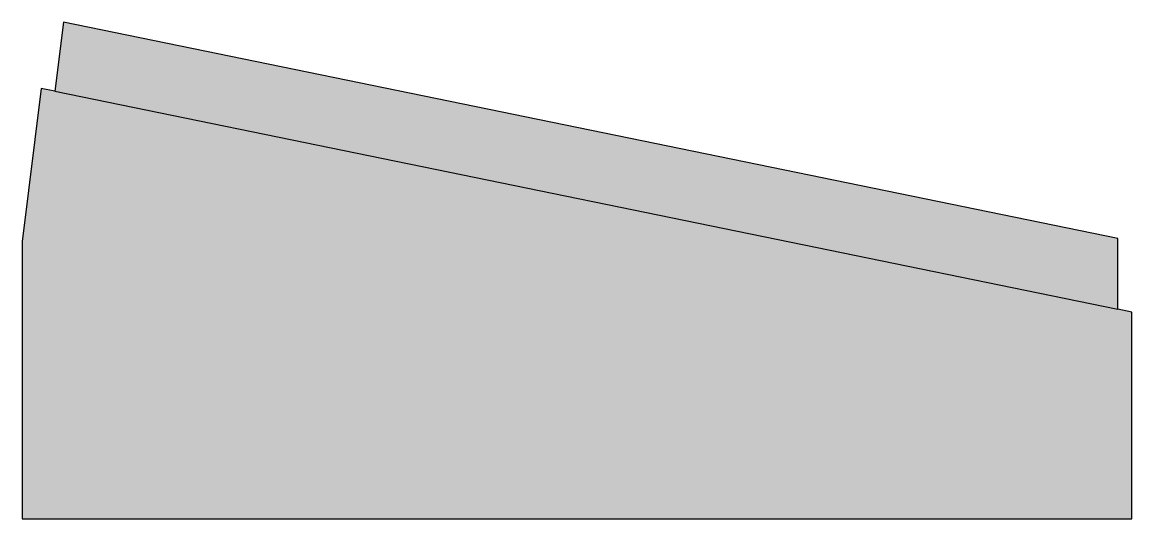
# Model space of a CAD drawing. Header units: metres. Extents: x 0 to 0.4, y 0 to 0.179.
import ezdxf

# ---------------------------------------------------------------- set-up
doc = ezdxf.new("R2010")
doc.units = ezdxf.units.M

msp = doc.modelspace()

# ---------------------------------------------------------------- hatches: boundary and pattern name
msp.add_hatch(color=254).paths.add_polyline_path([(0, 0.1), (0, 0), (0.4, 0), (0.4, 0.07448), (0.395, 0.07551), (0.395, 0.10103), (0.01491, 0.17899), (0.0118, 0.15411), (0.00689, 0.15512)])

# ---------------------------------------------------------------- linework, layer by layer
msp.add_line((0.0118, 0.15411), (0.395, 0.07551))
at = {"flags": 128}
msp.add_lwpolyline([(0, 0.1), (0, 0), (0.4, 0), (0.4, 0.07448), (0.395, 0.07551), (0.395, 0.10103), (0.01491, 0.17899), (0.0118, 0.15411), (0.00689, 0.15512)], close=True, dxfattribs=at)

doc.saveas('drawing.dxf')
